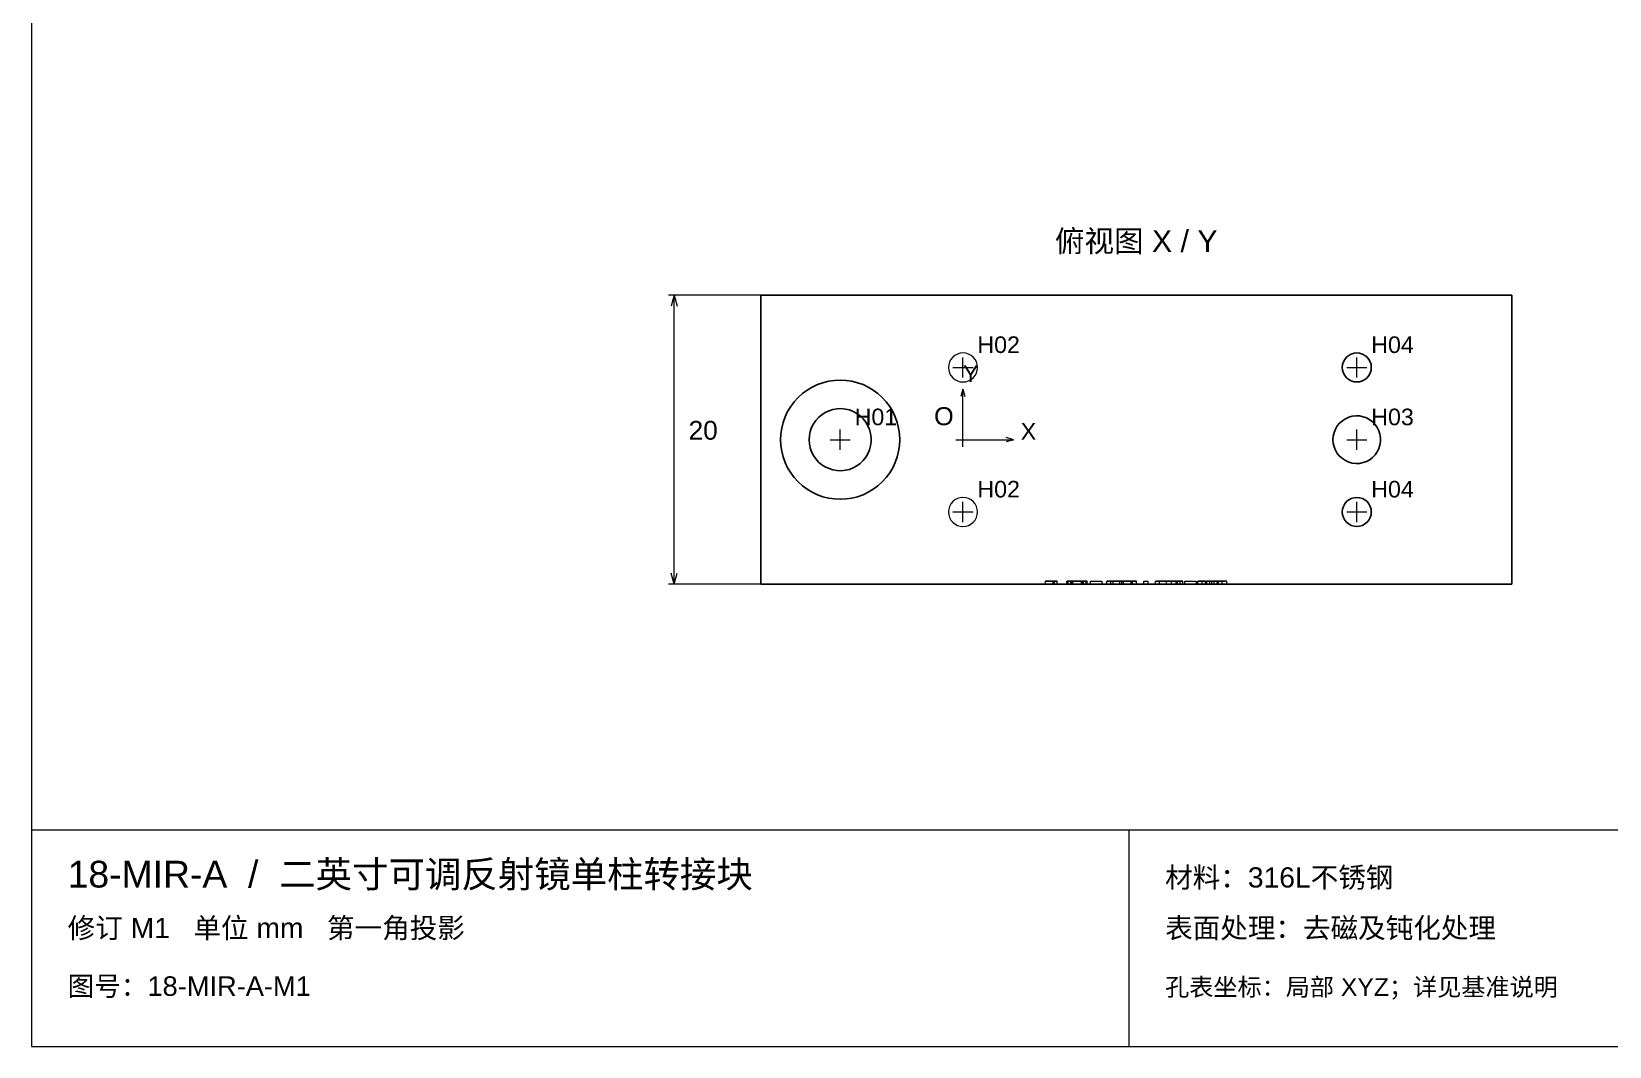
# Paper-space layout '01_三视图' of a CAD drawing. Header units: millimetres. Extents: x 8 to 453, y 8 to 289.
# Drawn here: x 8 to 226.5, y 8 to 148.5 of the extents above; entities that cross this region are included whole.
import ezdxf
from ezdxf.enums import TextEntityAlignment as Align

# ---------------------------------------------------------------- set-up
doc = ezdxf.new("R2010")
doc.units = ezdxf.units.MM
doc.linetypes.add('WP_HIDDEN', pattern=[2.3, 1.5, -0.8])
for name, color, linetype, lineweight in [('ANNOTATIONS', 7, 'CONTINUOUS', 18), ('HIDDEN', 7, 'WP_HIDDEN', 13), ('VISIBLE', 7, 'CONTINUOUS', 25)]:
    doc.layers.add(name, color=color, linetype=linetype, lineweight=lineweight)
doc.styles.add('CJK', font='Arial Unicode.ttf')

psp = doc.layouts.new('01_三视图')

# ---------------------------------------------------------------- linework, layer by layer
at = {"layer": 'ANNOTATIONS'}
for p, q in [((8, 289), (8, 8)), ((109, 112), (96.2, 112)), ((97, 112), (96.58, 110.5)), ((97, 72), (97, 112)), ((97, 112), (97.42, 110.5)), ((137, 100.6), (137, 103.4)), ((191.55, 100.6), (191.55, 103.4)), ((135.6, 102), (138.4, 102)), ((190.15, 102), (192.95, 102)), ((137, 99), (136.72, 98)), ((137, 92), (137, 99)), ((137, 99), (137.28, 98)), ((118.6, 92), (121.4, 92)), ((120, 90.6), (120, 93.4)), ((136, 92), (138, 92)), ((137, 91), (137, 93)), ((137, 92), (144, 92)), ((144, 92), (143, 92.28)), ((144, 92), (143, 91.72)), ((190.15, 92), (192.95, 92)), ((191.55, 90.6), (191.55, 93.4)), ((137, 80.6), (137, 83.4)), ((191.55, 80.6), (191.55, 83.4)), ((135.6, 82), (138.4, 82)), ((190.15, 82), (192.95, 82)), ((97, 72), (96.58, 73.5)), ((97, 72), (97.42, 73.5)), ((109, 72), (96.2, 72)), ((8, 38), (412, 38)), ((160, 8), (160, 38)), ((8, 8), (412, 8))]:
    psp.add_line(p, q, dxfattribs=at)
at = {"layer": 'HIDDEN'}
for points in [[(139.01, 102), (138.97, 102.39), (138.86, 102.77), (138.67, 103.12), (138.42, 103.42), (138.12, 103.67), (137.77, 103.86), (137.39, 103.97), (137, 104.01), (136.61, 103.97), (136.23, 103.86), (135.88, 103.67), (135.58, 103.42), (135.33, 103.12), (135.14, 102.77), (135.03, 102.39), (134.99, 102), (135.03, 101.61), (135.14, 101.23), (135.33, 100.88), (135.58, 100.58), (135.88, 100.33), (136.23, 100.14), (136.61, 100.03), (137, 99.99), (137.39, 100.03), (137.77, 100.14), (138.12, 100.33), (138.42, 100.58), (138.67, 100.88), (138.86, 101.23), (138.97, 101.61), (139.01, 102)], [(139.01, 82), (138.97, 82.39), (138.86, 82.77), (138.67, 83.12), (138.42, 83.42), (138.12, 83.67), (137.77, 83.86), (137.39, 83.97), (137, 84.01), (136.61, 83.97), (136.23, 83.86), (135.88, 83.67), (135.58, 83.42), (135.33, 83.12), (135.14, 82.77), (135.03, 82.39), (134.99, 82), (135.03, 81.61), (135.14, 81.23), (135.33, 80.88), (135.58, 80.58), (135.88, 80.33), (136.23, 80.14), (136.61, 80.03), (137, 79.99), (137.39, 80.03), (137.77, 80.14), (138.12, 80.33), (138.42, 80.58), (138.67, 80.88), (138.86, 81.23), (138.97, 81.61), (139.01, 82)], [(149, 72.4), (148.71, 72.4), (148.45, 72.4)], [(148.45, 72), (148.45, 72.4)], [(148.45, 72.4), (148.86, 72.4), (149.22, 72.4)], [(149.5, 72.4), (149.28, 72.4), (149, 72.4)], [(149.22, 72.4), (149.38, 72.4), (149.51, 72.4), (149.61, 72.4), (149.69, 72.4)], [(149.5, 72), (149.5, 72.4)], [(150.03, 72.4), (149.5, 72.4)], [(149.69, 72), (149.69, 72.4)], [(149.69, 72.4), (150.03, 72.4)], [(150.03, 72), (150.03, 72.4)], [(151.77, 72.4), (151.6, 72.4), (151.48, 72.4), (151.41, 72.4), (151.38, 72.4)], [(151.38, 72), (151.38, 72.4)], [(151.38, 72.4), (151.4, 72.4), (151.44, 72.4), (151.5, 72.4), (151.6, 72.4)], [(151.56, 72), (151.56, 72.4)], [(151.56, 72.4), (151.58, 72.4), (151.64, 72.4), (151.75, 72.4), (151.89, 72.4)], [(151.72, 72.4), (151.6, 72.4), (151.56, 72.4)], [(151.6, 72.4), (151.71, 72.4), (151.85, 72.4), (152.02, 72.4), (152.2, 72.4)], [(152.2, 72.4), (152.05, 72.4), (151.92, 72.4), (151.81, 72.4), (151.72, 72.4)], [(152.8, 72.4), (152.5, 72.4), (152.23, 72.4), (151.98, 72.4), (151.77, 72.4)], [(151.89, 72.4), (152.08, 72.4), (152.29, 72.4), (152.53, 72.4), (152.79, 72.4)], [(151.93, 72.4), (151.95, 72.4), (152.03, 72.4)], [(152.17, 72.4), (152.06, 72.4), (151.99, 72.4), (151.94, 72.4), (151.93, 72.4)], [(151.93, 72), (151.93, 72.4)], [(152.03, 72.4), (152.17, 72.4), (152.35, 72.4)], [(152.1, 72.4), (152.11, 72.4), (152.15, 72.4), (152.21, 72.4), (152.29, 72.4)], [(152.3, 72.4), (152.21, 72.4), (152.15, 72.4), (152.11, 72.4), (152.1, 72.4)], [(152.1, 72), (152.1, 72.4)], [(152.79, 72.4), (152.45, 72.4), (152.17, 72.4)], [(152.2, 72), (152.2, 72.4)], [(152.29, 72.4), (152.52, 72.4), (152.81, 72.4)], [(152.8, 72.4), (152.52, 72.4), (152.3, 72.4)], [(152.35, 72.4), (152.81, 72.4)], [(152.79, 72.4), (153.06, 72.4), (153.3, 72.4), (153.52, 72.4), (153.7, 72.4)], [(153.43, 72.4), (153.14, 72.4), (152.79, 72.4)], [(153.83, 72.4), (153.62, 72.4), (153.38, 72.4), (153.11, 72.4), (152.8, 72.4)], [(153.3, 72.4), (153.07, 72.4), (152.8, 72.4)], [(152.81, 72.4), (153.08, 72.4), (153.31, 72.4)], [(152.81, 72.4), (153.15, 72.4), (153.43, 72.4)], [(153.5, 72.4), (153.49, 72.4), (153.45, 72.4), (153.39, 72.4), (153.3, 72.4)], [(153.31, 72.4), (153.39, 72.4), (153.45, 72.4), (153.49, 72.4), (153.5, 72.4)], [(153.89, 72.4), (153.8, 72.4), (153.69, 72.4), (153.56, 72.4), (153.41, 72.4)], [(153.41, 72), (153.41, 72.4)], [(153.41, 72.4), (153.6, 72.4), (153.76, 72.4), (153.9, 72.4), (154.01, 72.4)], [(153.43, 72.4), (153.54, 72.4), (153.62, 72.4), (153.67, 72.4), (153.68, 72.4)], [(153.68, 72.4), (153.67, 72.4), (153.62, 72.4), (153.54, 72.4), (153.43, 72.4)], [(153.5, 72), (153.5, 72.4)], [(153.68, 72), (153.68, 72.4)], [(153.7, 72.4), (153.85, 72.4), (153.96, 72.4), (154.02, 72.4), (154.05, 72.4)], [(154.22, 72.4), (154.2, 72.4), (154.12, 72.4), (154, 72.4), (153.83, 72.4)], [(154.05, 72.4), (154.01, 72.4), (153.89, 72.4)], [(154.01, 72.4), (154.11, 72.4), (154.17, 72.4), (154.21, 72.4), (154.22, 72.4)], [(154.05, 72), (154.05, 72.4)], [(154.22, 72), (154.22, 72.4)], [(154.68, 72), (154.68, 72.4)], [(154.68, 72.4), (156.3, 72.4)], [(156.3, 72), (156.3, 72.4)], [(156.94, 72), (156.94, 72.4)], [(156.94, 72.4), (157.8, 72.4)], [(157.49, 72.4), (156.94, 72.4)], [(158.73, 72.4), (157.49, 72.4)], [(157.49, 72), (157.49, 72.4)], [(157.8, 72), (157.8, 72.4)], [(157.8, 72.4), (158.82, 72.4)], [(159.25, 72.4), (158.73, 72.4)], [(158.73, 72), (158.73, 72.4)], [(158.82, 72.4), (158.94, 72.4), (159.02, 72.4)], [(159.02, 72), (159.02, 72.4)], [(159.02, 72.4), (159.12, 72.4), (159.25, 72.4)], [(159.25, 72.4), (160.28, 72.4)], [(160.5, 72.4), (159.25, 72.4)], [(159.25, 72), (159.25, 72.4)], [(160.28, 72), (160.28, 72.4)], [(160.28, 72.4), (161.05, 72.4)], [(161.05, 72.4), (160.5, 72.4)], [(160.5, 72), (160.5, 72.4)], [(161.05, 72), (161.05, 72.4)], [(162.07, 72), (162.07, 72.4)], [(162.07, 72.4), (162.64, 72.4)], [(162.64, 72), (162.64, 72.4)], [(163.65, 72), (163.65, 72.4)], [(163.65, 72.4), (165.56, 72.4)], [(164.22, 72.4), (163.65, 72.4)], [(164.88, 72.4), (164.22, 72.4)], [(164.22, 72), (164.22, 72.4)], [(164.22, 72.4), (165.45, 72.4)], [(165.59, 72.4), (164.22, 72.4)], [(165.2, 72.4), (165.07, 72.4), (164.88, 72.4)], [(165.46, 72.4), (165.2, 72.4)], [(165.2, 72), (165.2, 72.4)], [(165.45, 72.4), (165.63, 72.4), (165.8, 72.4), (165.94, 72.4), (166.06, 72.4)], [(165.75, 72.4), (165.46, 72.4)], [(165.56, 72.4), (165.83, 72.4), (166.07, 72.4), (166.27, 72.4), (166.44, 72.4)], [(166.29, 72.4), (166.16, 72.4), (166, 72.4), (165.81, 72.4), (165.59, 72.4)], [(166.16, 72.4), (165.93, 72.4), (165.75, 72.4)], [(166.8, 72.4), (166.63, 72.4), (166.42, 72.4), (166.17, 72.4), (165.88, 72.4)], [(165.88, 72), (165.88, 72.4)], [(165.88, 72.4), (166.08, 72.4), (166.23, 72.4)], [(166.06, 72.4), (166.25, 72.4), (166.39, 72.4)], [(166.73, 72.4), (166.16, 72.4)], [(166.23, 72.4), (166.7, 72.4)], [(166.51, 72.4), (166.49, 72.4), (166.45, 72.4), (166.38, 72.4), (166.29, 72.4)], [(166.39, 72.4), (166.48, 72.4), (166.51, 72.4)], [(166.44, 72.4), (166.71, 72.4), (166.92, 72.4)], [(166.51, 72), (166.51, 72.4)], [(166.7, 72.4), (167.45, 72.4)], [(167.45, 72.4), (166.73, 72.4)], [(166.73, 72), (166.73, 72.4)], [(167.1, 72.4), (167.08, 72.4), (167.02, 72.4), (166.93, 72.4), (166.8, 72.4)], [(166.92, 72.4), (167, 72.4), (167.05, 72.4), (167.08, 72.4), (167.1, 72.4)], [(167.1, 72), (167.1, 72.4)], [(167.45, 72), (167.45, 72.4)], [(167.72, 72), (167.72, 72.4)], [(167.72, 72.4), (169.34, 72.4)], [(169.34, 72), (169.34, 72.4)], [(170.13, 72.4), (169.52, 72.4)], [(169.52, 72), (169.52, 72.4)], [(169.52, 72.4), (171.18, 72.4)], [(170.6, 72.4), (170.13, 72.4)], [(170.13, 72), (170.13, 72.4)], [(172.4, 72.4), (170.6, 72.4)], [(170.6, 72), (170.6, 72.4)], [(171.24, 72.4), (170.76, 72.4)], [(170.76, 72.4), (172.22, 72.4)], [(170.76, 72), (170.76, 72.4)], [(171.18, 72), (171.18, 72.4)], [(171.18, 72.4), (171.79, 72.4)], [(171.47, 72.4), (171.37, 72.4), (171.24, 72.4)], [(171.78, 72.4), (171.6, 72.4), (171.47, 72.4)], [(171.47, 72), (171.47, 72.4)], [(172.22, 72.4), (171.78, 72.4)], [(171.79, 72), (171.79, 72.4)], [(171.79, 72.4), (173.55, 72.4)], [(172.22, 72), (172.22, 72.4)], [(172.9, 72.4), (172.4, 72.4)], [(172.4, 72), (172.4, 72.4)], [(173.55, 72.4), (172.9, 72.4)], [(172.9, 72), (172.9, 72.4)], [(173.55, 72), (173.55, 72.4)], [(149.22, 72), (148.86, 72), (148.45, 72)], [(148.45, 72), (148.71, 72), (149, 72)], [(149, 72), (149.28, 72), (149.5, 72)], [(149.69, 72), (149.61, 72), (149.5, 72), (149.37, 72), (149.22, 72)], [(149.5, 72), (150.03, 72)], [(150.03, 72), (149.69, 72)], [(151.6, 72), (151.5, 72), (151.44, 72), (151.4, 72), (151.38, 72)], [(151.38, 72), (151.41, 72), (151.48, 72), (151.6, 72), (151.77, 72)], [(151.89, 72), (151.75, 72), (151.64, 72), (151.58, 72), (151.56, 72)], [(151.56, 72), (151.6, 72), (151.72, 72)], [(152.2, 72), (152.02, 72), (151.86, 72), (151.71, 72), (151.6, 72)], [(151.72, 72), (151.81, 72), (151.92, 72), (152.2, 72)], [(151.77, 72), (151.99, 72), (152.23, 72), (152.5, 72), (152.8, 72)], [(152.79, 72), (152.53, 72), (152.29, 72), (152.08, 72), (151.89, 72)], [(152.03, 72), (151.95, 72), (151.93, 72)], [(151.93, 72), (151.94, 72), (151.99, 72), (152.06, 72), (152.17, 72)], [(152.35, 72), (152.17, 72), (152.03, 72)], [(152.29, 72), (152.21, 72), (152.15, 72), (152.11, 72), (152.1, 72)], [(152.1, 72), (152.11, 72), (152.15, 72), (152.21, 72), (152.3, 72)], [(152.17, 72), (152.45, 72), (152.79, 72)], [(152.81, 72), (152.52, 72), (152.29, 72)], [(152.3, 72), (152.52, 72), (152.8, 72)], [(152.81, 72), (152.35, 72)], [(153.7, 72), (153.51, 72), (153.3, 72), (153.06, 72), (152.79, 72)], [(152.79, 72), (153.14, 72), (153.43, 72)], [(152.8, 72), (153.1, 72), (153.37, 72), (153.62, 72), (153.83, 72)], [(152.8, 72), (153.07, 72), (153.3, 72)], [(153.31, 72), (153.08, 72), (152.81, 72)], [(153.43, 72), (153.15, 72), (152.81, 72)], [(153.3, 72), (153.39, 72), (153.45, 72), (153.49, 72), (153.5, 72)], [(153.5, 72), (153.49, 72), (153.45, 72), (153.39, 72), (153.31, 72)], [(154.01, 72), (153.9, 72), (153.76, 72), (153.6, 72), (153.41, 72)], [(153.41, 72), (153.69, 72), (153.8, 72), (153.89, 72)], [(153.68, 72), (153.67, 72), (153.62, 72), (153.54, 72), (153.43, 72)], [(153.43, 72), (153.54, 72), (153.62, 72), (153.67, 72), (153.68, 72)], [(154.05, 72), (154.02, 72), (153.96, 72), (153.85, 72), (153.7, 72)], [(153.83, 72), (154, 72), (154.12, 72), (154.2, 72), (154.22, 72)], [(153.89, 72), (154.01, 72), (154.05, 72)], [(154.22, 72), (154.21, 72), (154.17, 72), (154.11, 72), (154.01, 72)], [(156.3, 72), (154.68, 72)], [(157.8, 72), (156.94, 72)], [(156.94, 72), (157.49, 72)], [(157.49, 72), (158.73, 72)], [(158.82, 72), (157.8, 72)], [(158.73, 72), (159.25, 72)], [(159.02, 72), (158.94, 72), (158.82, 72)], [(159.25, 72), (159.12, 72), (159.02, 72)], [(159.25, 72), (160.5, 72)], [(160.28, 72), (159.25, 72)], [(161.05, 72), (160.28, 72)], [(160.5, 72), (161.05, 72)], [(162.64, 72), (162.07, 72)], [(165.56, 72), (163.65, 72)], [(163.65, 72), (164.22, 72)], [(164.22, 72), (164.88, 72)], [(165.45, 72), (164.22, 72)], [(164.22, 72), (165.59, 72)], [(164.88, 72), (165.07, 72), (165.2, 72)], [(165.2, 72), (165.46, 72)], [(166.06, 72), (165.94, 72), (165.79, 72), (165.45, 72)], [(165.46, 72), (165.75, 72)], [(166.44, 72), (166.26, 72), (166.06, 72), (165.82, 72), (165.56, 72)], [(165.59, 72), (165.8, 72), (165.99, 72), (166.16, 72), (166.29, 72)], [(165.75, 72), (165.94, 72), (166.16, 72)], [(166.23, 72), (166.08, 72), (165.88, 72)], [(165.88, 72), (166.16, 72), (166.41, 72), (166.63, 72), (166.8, 72)], [(166.39, 72), (166.25, 72), (166.06, 72)], [(166.16, 72), (166.73, 72)], [(166.7, 72), (166.23, 72)], [(166.29, 72), (166.38, 72), (166.45, 72), (166.49, 72), (166.51, 72)], [(166.51, 72), (166.48, 72), (166.39, 72)], [(166.92, 72), (166.71, 72), (166.44, 72)], [(167.45, 72), (166.7, 72)], [(166.73, 72), (167.45, 72)], [(166.8, 72), (166.93, 72), (167.02, 72), (167.08, 72), (167.1, 72)], [(167.1, 72), (167.08, 72), (167.05, 72), (167, 72), (166.92, 72)], [(169.34, 72), (167.72, 72)], [(171.18, 72), (169.52, 72)], [(169.52, 72), (170.13, 72)], [(170.13, 72), (170.6, 72)], [(170.6, 72), (172.4, 72)], [(170.76, 72), (171.24, 72)], [(172.22, 72), (170.76, 72)], [(171.79, 72), (171.18, 72)], [(171.24, 72), (171.37, 72), (171.47, 72)], [(171.47, 72), (171.6, 72), (171.78, 72)], [(171.78, 72), (172.22, 72)], [(173.55, 72), (171.79, 72)], [(172.4, 72), (172.9, 72)], [(172.9, 72), (173.55, 72)]]:
    psp.add_lwpolyline(points, dxfattribs=at)
at = {"layer": 'VISIBLE'}
for points in [[(109, 72), (109, 112)], [(109, 112), (213, 112)], [(213, 72), (213, 112)], [(189.54, 102), (189.58, 102.39), (189.69, 102.77), (189.88, 103.12), (190.13, 103.42), (190.43, 103.67), (190.78, 103.86), (191.16, 103.97), (191.55, 104.01), (191.94, 103.97), (192.32, 103.86), (192.66, 103.67), (192.97, 103.42), (193.22, 103.12), (193.4, 102.77), (193.52, 102.39), (193.56, 102), (193.52, 101.61), (193.4, 101.23), (193.22, 100.88), (192.97, 100.58), (192.66, 100.33), (192.32, 100.14), (191.94, 100.03), (191.55, 99.99), (191.16, 100.03), (190.78, 100.14), (190.43, 100.33), (190.13, 100.58), (189.88, 100.88), (189.69, 101.23), (189.58, 101.61), (189.54, 102)], [(111.75, 92), (111.79, 92.81), (111.91, 93.61), (112.11, 94.39), (112.38, 95.16), (112.72, 95.89), (113.14, 96.58), (113.62, 97.23), (114.17, 97.83), (114.77, 98.38), (115.42, 98.86), (116.11, 99.28), (116.84, 99.62), (117.61, 99.89), (118.39, 100.09), (119.19, 100.21), (120, 100.25), (120.81, 100.21), (121.61, 100.09), (122.39, 99.89), (123.16, 99.62), (123.89, 99.28), (124.58, 98.86), (125.23, 98.38), (125.83, 97.83), (126.38, 97.23), (126.86, 96.58), (127.28, 95.89), (127.62, 95.16), (127.89, 94.39), (128.09, 93.61), (128.21, 92.81), (128.25, 92), (128.21, 91.19), (128.09, 90.39), (127.89, 89.61), (127.62, 88.84), (127.28, 88.11), (126.86, 87.42), (126.38, 86.77), (125.83, 86.17), (125.23, 85.62), (124.58, 85.14), (123.89, 84.72), (123.16, 84.38), (122.39, 84.11), (121.61, 83.91), (120.81, 83.79), (120, 83.75), (119.19, 83.79), (118.39, 83.91), (117.61, 84.11), (116.84, 84.38), (116.11, 84.72), (115.42, 85.14), (114.77, 85.62), (114.17, 86.17), (113.62, 86.77), (113.14, 87.42), (112.72, 88.11), (112.38, 88.84), (112.11, 89.61), (111.91, 90.39), (111.79, 91.19), (111.75, 92)], [(115.7, 92), (115.74, 92.57), (115.85, 93.14), (116.04, 93.68), (116.3, 94.19), (116.63, 94.66), (117.01, 95.09), (117.45, 95.46), (117.93, 95.77), (118.45, 96.01), (119, 96.18), (119.57, 96.28), (120.14, 96.3), (120.72, 96.24), (121.27, 96.11), (121.81, 95.9), (122.31, 95.62), (122.78, 95.28), (123.19, 94.88), (123.55, 94.43), (123.84, 93.94), (124.06, 93.41), (124.21, 92.86), (124.29, 92.29), (124.29, 91.71), (124.21, 91.14), (124.06, 90.59), (123.84, 90.06), (123.55, 89.57), (123.19, 89.12), (122.78, 88.72), (122.31, 88.38), (121.81, 88.1), (121.27, 87.89), (120.72, 87.76), (120.14, 87.7), (119.57, 87.72), (119, 87.82), (118.45, 87.99), (117.93, 88.23), (117.45, 88.54), (117.01, 88.91), (116.63, 89.34), (116.3, 89.81), (116.04, 90.32), (115.85, 90.86), (115.74, 91.43), (115.7, 92)], [(188.25, 92), (188.29, 92.5), (188.4, 93), (188.59, 93.46), (188.85, 93.9), (189.17, 94.29), (189.55, 94.62), (189.97, 94.9), (190.43, 95.11), (190.92, 95.24), (191.42, 95.3), (191.93, 95.28), (192.42, 95.18), (192.9, 95.01), (193.34, 94.77), (193.74, 94.46), (194.09, 94.1), (194.38, 93.69), (194.61, 93.23), (194.76, 92.75), (194.84, 92.25), (194.84, 91.75), (194.76, 91.25), (194.61, 90.77), (194.38, 90.31), (194.09, 89.9), (193.74, 89.54), (193.34, 89.23), (192.9, 88.99), (192.42, 88.82), (191.93, 88.72), (191.42, 88.7), (190.92, 88.76), (190.43, 88.89), (189.97, 89.1), (189.55, 89.38), (189.17, 89.71), (188.85, 90.1), (188.59, 90.54), (188.4, 91), (188.29, 91.5), (188.25, 92)], [(189.54, 82), (189.58, 82.39), (189.69, 82.77), (189.88, 83.12), (190.13, 83.42), (190.43, 83.67), (190.78, 83.86), (191.16, 83.97), (191.55, 84.01), (191.94, 83.97), (192.32, 83.86), (192.66, 83.67), (192.97, 83.42), (193.22, 83.12), (193.4, 82.77), (193.52, 82.39), (193.56, 82), (193.52, 81.61), (193.4, 81.23), (193.22, 80.88), (192.97, 80.58), (192.66, 80.33), (192.32, 80.14), (191.94, 80.03), (191.55, 79.99), (191.16, 80.03), (190.78, 80.14), (190.43, 80.33), (190.13, 80.58), (189.88, 80.88), (189.69, 81.23), (189.58, 81.61), (189.54, 82)], [(109, 72), (213, 72)]]:
    psp.add_lwpolyline(points, dxfattribs=at)

# ---------------------------------------------------------------- texts
at = {"layer": 'ANNOTATIONS', "style": 'CJK'}
psp.add_text('俯视图 X / Y', height=3, dxfattribs=at).set_placement((161, 118), align=Align.CENTER)
for s, height, p in [('H02', 2.3, (139, 104)), ('H04', 2.3, (193.55, 104)), ('Y', 2.3, (137, 100)), ('H01', 2.3, (122, 94)), ('O', 2.5, (133, 94)), ('H03', 2.3, (193.55, 94)), ('20', 2.6, (99, 92)), ('X', 2.3, (145, 92)), ('H02', 2.3, (139, 84)), ('H04', 2.3, (193.55, 84)), ('18-MIR-A  /  二英寸可调反射镜单柱转接块', 3.7, (13, 30)), ('材料：316L不锈钢', 2.8, (165, 30)), ('修订 M1   单位 mm   第一角投影', 2.8, (13, 23)), ('表面处理：去磁及钝化处理', 2.8, (165, 23)), ('图号：18-MIR-A-M1', 2.7, (13, 15)), ('孔表坐标：局部 XYZ；详见基准说明', 2.45, (165, 15))]:
    psp.add_text(s, height=height, dxfattribs=at).set_placement(p)

doc.saveas('drawing.dxf')
